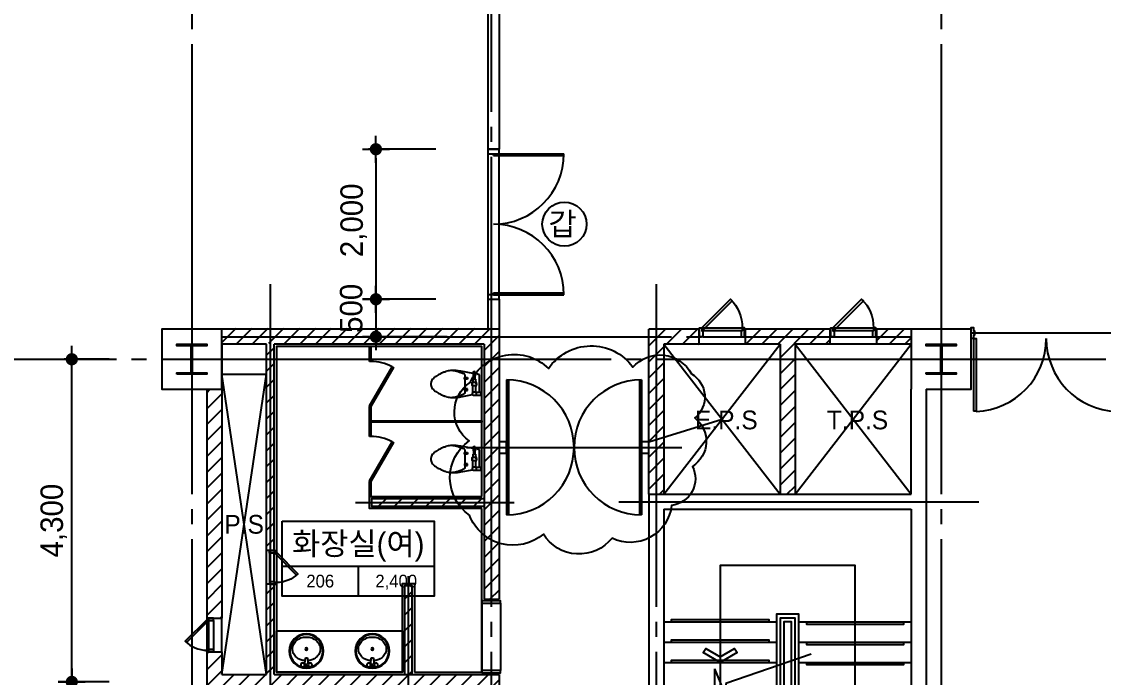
# Model space of a CAD drawing. Extents: x 14074245 to 14153635, y -1806033 to -1750552.
# Drawn here: x 14127271 to 14141702, y -1779369 to -1770629 of the extents above; entities that cross this region are included whole.
import ezdxf
from ezdxf.enums import TextEntityAlignment as Align

# ---------------------------------------------------------------- set-up
doc = ezdxf.new("R2010")
doc.units = 0
doc.header["$LTSCALE"] = 100
doc.header["$MEASUREMENT"] = 0
doc.header["$PDSIZE"] = -10
doc.linetypes.add('CEN', pattern=[66, 60, -2, 2, -2])
doc.layers.get('0').update_dxf_attribs({"linetype": 'CONTINUOUS'})
doc.layers.get('Defpoints').update_dxf_attribs({"linetype": 'CONTINUOUS'})
for name, color, linetype in [('0-내벽고정식', 7, 'CONTINUOUS'), ('4WID', 4, 'CONTINUOUS'), ('8', 8, 'CONTINUOUS'), ('CEN', 1, 'CEN'), ('COL', 2, 'CONTINUOUS'), ('col2', 3, 'CONTINUOUS'), ('DIM', 7, 'CONTINUOUS'), ('DOOR', 4, 'CONTINUOUS'), ('EQP', 1, 'CONTINUOUS'), ('FIN', 5, 'CONTINUOUS'), ('HAT', 5, 'CONTINUOUS'), ('IN', 6, 'CONTINUOUS'), ('ST', 3, 'CONTINUOUS'), ('SYM', 7, 'CONTINUOUS'), ('TEXT', 2, 'CONTINUOUS'), ('TEXT1', 7, 'CONTINUOUS'), ('TO', 6, 'CONTINUOUS'), ('WALLBR', 3, 'CONTINUOUS'), ('WID', 4, 'CONTINUOUS'), ('WINE', 8, 'CONTINUOUS'), ('지시선', 7, 'CONTINUOUS')]:
    doc.layers.add(name, color=color, linetype=linetype)
doc.styles.add('HY울를도M', font='HYWULM.TTF')
doc.styles.add('굴림', font='H2HDRM.TTF')
doc.dimstyles.new('DIM50', dxfattribs={"dimscale": 50, "dimtxt": 3, "dimasz": 1.2, "dimexe": 1, "dimexo": 1, "dimgap": 0.6, "dimtad": 1, "dimdec": 4, "dimzin": 0, "dimdsep": 46, "dimlunit": 6, "dimtxsty": '굴림', "dimblk": 'DOTT', "dimcen": 0.09, "dimadec": 0, "dimazin": 0, "dimtfac": 1, "dimtdec": 4, "dimtofl": 0, "dimtmove": 2, "dimatfit": 2, "dimldrblk": 'DOTT', "dimfxl": 1, "dimtolj": 1, "dimtzin": 0, "dimarcsym": 0})
pattern_1 = [(45, (1399293.02, -3034316.96), (-106.0660172, 106.0660172), [])]
pattern_2 = [(45, (1315193.02, -3034316.96), (-106.0660172, 106.0660172), [])]

# ---------------------------------------------------------------- blocks, each defined once
blk = doc.blocks.new('DOTT')
for p, q in [((0, 1.5), (0, -1.5)), ((-1.5, 0), (1.5, 0))]:
    blk.add_line(p, q)
at = {"color": 6, "const_width": 0.68}
blk.add_lwpolyline([(-0.34, 0, 1), (0.34, 0, 1)], format="xyb", close=True, dxfattribs=at)
blk = doc.blocks.new('*D51')
at = {"layer": 'Defpoints', "color": 0, "lineweight": -3}
for p in [(14127940, -1779429), (14128740, -1779429), (14128740, -1784529)]:
    blk.add_point(p, dxfattribs=at)
at = {"layer": 'DIM', "color": 7, "lineweight": -2}
for p, q in [((14128440, -1779429), (14127840, -1779429)), ((14127940, -1784409), (14127940, -1779549)), ((14128440, -1784529), (14127840, -1784529))]:
    blk.add_line(p, q, dxfattribs=at)
at = {"layer": 'DIM', "color": 7, "lineweight": -2, "xscale": 120, "yscale": 120, "zscale": 120}
for p, rotation in [((14127940, -1779429), 90), ((14127940, -1784529), 270)]:
    blk.add_blockref('DOTT', p, dxfattribs=dict(at, rotation=rotation))
at = {"layer": 'DIM', "color": 3, "insert": (14127701, -1781979), "char_height": 300, "attachment_point": 5, "rotation": 90, "style": '굴림'}
blk.add_mtext('\\A1;5,100', dxfattribs=at)
blk = doc.blocks.new('*D52')
at = {"layer": 'Defpoints', "color": 0, "lineweight": -3}
for p in [(14127940, -1775129), (14128740, -1775129), (14128740, -1779429)]:
    blk.add_point(p, dxfattribs=at)
at = {"layer": 'DIM', "color": 7, "lineweight": -2}
for p, q in [((14128440, -1775129), (14127840, -1775129)), ((14127940, -1779309), (14127940, -1775249)), ((14128440, -1779429), (14127840, -1779429))]:
    blk.add_line(p, q, dxfattribs=at)
at = {"layer": 'DIM', "color": 7, "lineweight": -2, "xscale": 120, "yscale": 120, "zscale": 120}
for p, rotation in [((14127940, -1775129), 90), ((14127940, -1779429), 270)]:
    blk.add_blockref('DOTT', p, dxfattribs=dict(at, rotation=rotation))
at = {"layer": 'DIM', "color": 3, "insert": (14127700, -1777279), "char_height": 300, "attachment_point": 5, "rotation": 90, "style": '굴림'}
blk.add_mtext('\\A1;4,300', dxfattribs=at)
blk = doc.blocks.new('TT1')
at = {"layer": 'TEXT1'}
for p, q in [((-1013, -600), (1013, -600)), ((0, -600), (0, -1000))]:
    blk.add_line(p, q, dxfattribs=at)
blk.add_lwpolyline([(-1013, 0), (1013, 0), (1013, -1000), (-1013, -1000)], close=True, dxfattribs=at)
blk = doc.blocks.new('D600')
at = {"layer": 'WID'}
for p, q in [((0, -255), (0, 255)), ((80, 255), (80, -255)), ((120, -270), (120, 270))]:
    blk.add_line(p, q, dxfattribs=at)
for points in [[(90, 300), (120, 300), (120, 270), (80, 270), (80, 255), (0, 255), (0, 270), (0, 270), (0, 300), (90, 300)], [(120, -270), (97, -247), (478, 135), (502, 112)], [(90, -300), (120, -300), (120, -270), (80, -270), (80, -255), (0, -255), (0, -270), (0, -270), (0, -300), (90, -300)]]:
    blk.add_lwpolyline(points, dxfattribs=at)
blk.add_lwpolyline([(120, -270), (502, 112, 0.198912), (120, 270, 0.198912)], format="xyb", dxfattribs=at)
blk = doc.blocks.new('A$C6C934309')
at = {"layer": 'ST'}
for p, q in [((271.5, 860.5), (0, 1579.2)), ((436.3, 860.5), (193.1, 760.5)), ((436.3, 860.5), (271.5, 860.5)), ((305.9, 760.5), (193.1, 760.5)), ((567.6, 0), (305.9, 760.5))]:
    blk.add_line(p, q, dxfattribs=at)
blk = doc.blocks.new('2LAVA01', base_point=(376, 233))
at = {"color": 0}
for p, q in [((346, 203), (405, 203)), ((346, 175), (349, 175)), ((354, 170), (362, 94)), ((390, 94), (397, 170)), ((402, 175), (405, 175)), ((362, 94), (390, 94))]:
    blk.add_line(p, q, dxfattribs=at)
blk.add_lwpolyline([(358, 132, 0.064435), (303, 121, 0.091719), (244, 87, 0.103599), (203, 34, 0.113912), (190, -25, 0.113912), (203, -84, 0.103599), (244, -137, 0.091719), (303, -171, 0.084785), (376, -183, 0.084785), (448, -171, 0.091719), (507, -137, 0.103599), (548, -84, 0.113912), (562, -25, 0.113912), (548, 34, 0.103599), (507, 87, 0.091719), (448, 121, 0.064435), (393, 132, 0.084785)], format="xyb", dxfattribs=at)
for centre, radius in [((376, 3), 230), ((376, 3), 220), ((326, 189), 25), ((376, 189), 8), ((426, 189), 25), ((376, -25), 15)]:
    blk.add_circle(centre, radius, dxfattribs=at)
for centre, start, end in [((349, 170), 5.3909, 90), ((402, 170), 90, 174.6091)]:
    blk.add_arc(centre, 5, start, end, dxfattribs=at)
blk = doc.blocks.new('001')
at = {"layer": 'EQP'}
for p, q in [((0, 165), (10, 160)), ((10, 160), (10, 100)), ((85, 150), (10, 150)), ((280, 170), (122, 142)), ((10, 100), (0, 95)), ((85, 110), (10, 110)), ((80, 115), (80, 15)), ((120, 115), (120, 15)), ((190, 85), (190, 65)), ((230, 85), (190, 85)), ((190, 65), (230, 65)), ((220, 115), (220, 85)), ((220, 65), (220, 0)), ((220, 0), (220, -65)), ((230, 65), (230, 85)), ((80, -15), (80, -65)), ((80, -65), (120, -65)), ((120, -65), (120, -15)), ((190, -85), (190, -65)), ((190, -65), (230, -65)), ((230, -85), (190, -85)), ((220, -85), (220, -115)), ((230, -65), (230, -85))]:
    blk.add_line(p, q, dxfattribs=at)
for points in [[(31, 110, 0.018932), (30, 75), (30, 0), (30, -75, 0.024922), (32, -121, 0.25497), (35, -125, 0.056948), (39, -127, 0.016043), (55, -130), (86, -136)], [(90, -65), (85, -150, 1.060552), (115, -150), (110, -65)], [(114, -141), (280, -170, 0.022182), (348, -179, 0.0294), (400, -180, 0.029565), (436, -177, 0.035314), (465, -170, 0.006976), (477, -166, 0.004694), (495, -160, 0.019426), (536, -144, 0.015468), (585, -120, 0.040875), (615, -101, 0.036447), (645, -75, 0.04843), (665, -50, 0.068612), (675, -30, 0.037226), (679, -14, 0.041311), (680, 0, 0.041311)]]:
    blk.add_lwpolyline(points, format="xyb", dxfattribs=at)
for centre in [(100, 130), (100, 0)]:
    blk.add_circle(centre, 25, dxfattribs=at)
for centre, radius, start, end in [((397, -129), 303, 112.8053, 116.5651), ((412, -593), 775, 94.7636, 99.8466), ((371, -66), 234, 105.9454, 112.8053), ((471, -417), 599, 101.6565, 105.9454), ((385, -261), 441, 88.0277, 94.7636), ((418, -160), 337, 94.3987, 101.6565), ((390, -123), 304, 81.2538, 88.0277), ((403, -34), 213, 73.1639, 81.2538), ((333, -266), 456, 71.5651, 73.1639), ((159, -789), 1007, 70.4892, 71.5651), ((307, -370), 562, 66.0375, 70.4892), ((100, 0), 35, 124.8499, 235.1501), ((100, 0), 35, 304.8499, 55.1501), ((224, 115), 3.54, 126.8699, 180), ((326, -22), 174, 119.5675, 126.8699), ((474, -283), 475, 116.5651, 119.5675), ((175, -667), 887, 62.4927, 66.0375), ((485, -73), 217, 53.1301, 62.4927), ((451, -117), 273, 44.7808, 53.1301), ((528, -41), 165, 33.6901, 44.7808), ((596, 4), 82.6, 17.9901, 33.6901), ((572, -3), 108, 9.4623, 17.9901), ((592, 0), 87.7, 0, 9.4623), ((232, -115), 12.3, 180, 225), ((262, -85), 54.8, 225, 245.9278), ((359, 131), 291, 245.9278, 249.444), ((454, 386), 564, 249.444, 251.9714), ((609, 862), 1064, 251.9714, 254.0546), ((544, 635), 828, 254.0546, 256.4166), ((407, 67), 244, 256.4166, 265.6013)]:
    blk.add_arc(centre, radius, start, end, dxfattribs=at)
blk = doc.blocks.new('*D185')
at = {"layer": 'Defpoints', "color": 0, "lineweight": -3}
for p in [(14132949, -1774329), (14131997, -1774829), (14133249, -1774829)]:
    blk.add_point(p, dxfattribs=at)
at = {"layer": 'DIM', "color": 7, "lineweight": -2}
for p, q in [((14132649, -1774329), (14131897, -1774329)), ((14131997, -1774449), (14131997, -1774709)), ((14132949, -1774829), (14131897, -1774829))]:
    blk.add_line(p, q, dxfattribs=at)
at = {"layer": 'DIM', "color": 7, "lineweight": -2, "xscale": 120, "yscale": 120, "zscale": 120}
for p, rotation in [((14131997, -1774329), 90), ((14131997, -1774829), 270)]:
    blk.add_blockref('DOTT', p, dxfattribs=dict(at, rotation=rotation))
at = {"layer": 'DIM', "color": 3, "insert": (14131668, -1774450), "char_height": 300, "attachment_point": 5, "rotation": 90, "style": '굴림'}
blk.add_mtext('\\A1;500', dxfattribs=at)
blk = doc.blocks.new('D2000-W150')
at = {"layer": 'WID'}
for points in [[(2000, -150), (2000, 0), (1970, 0), (1970, -45), (1955, -45), (1955, -105), (1970, -105), (1970, -150), (2000, -150), (2000, -150)], [(0, -150), (0, 0), (30, 0), (30, -45), (45, -45), (45, -105), (30, -105), (30, -150), (0, -150), (0, -150)], [(30, -150), (65, -150), (65, -1119), (30, -1119)], [(30, -150), (30, -1119)], [(1970, -150), (1935, -150), (1935, -1119), (1970, -1119)], [(1970, -150), (1970, -1119)]]:
    blk.add_lwpolyline(points, dxfattribs=at)
for centre, start, end in [((30, -150), 272.0678, 0), ((1970, -150), 180, 267.9322)]:
    blk.add_arc(centre, 970, start, end, dxfattribs=at)
blk = doc.blocks.new('*D195')
at = {"layer": 'Defpoints', "color": 0, "lineweight": -3}
for p in [(14133096, -1772329), (14131997, -1774329), (14133096, -1774329)]:
    blk.add_point(p, dxfattribs=at)
at = {"layer": 'DIM', "color": 7, "lineweight": -2}
for p, q in [((14132796, -1772329), (14131897, -1772329)), ((14131997, -1772449), (14131997, -1774209)), ((14132796, -1774329), (14131897, -1774329))]:
    blk.add_line(p, q, dxfattribs=at)
at = {"layer": 'DIM', "color": 7, "lineweight": -2, "xscale": 120, "yscale": 120, "zscale": 120}
for p, rotation in [((14131997, -1772329), 90), ((14131997, -1774329), 270)]:
    blk.add_blockref('DOTT', p, dxfattribs=dict(at, rotation=rotation))
at = {"layer": 'DIM', "color": 3, "insert": (14131701, -1773277), "char_height": 300, "attachment_point": 5, "rotation": 90, "style": '굴림'}
blk.add_mtext('\\A1;2,000', dxfattribs=at)

msp = doc.modelspace()

# ---------------------------------------------------------------- hatches: boundary and pattern name
at = {"layer": 'HAT', "lineweight": -3, "ltscale": 200}
h = msp.add_hatch(dxfattribs=at)
h.set_pattern_fill('_USER,N', color=256, scale=150, angle=45, style=0, pattern_type=0)
h.set_pattern_definition([(45, (1399293.02, -3034301.58), (-106.0660172, 106.0660172), [])])
h.paths.add_polyline_path([(14133439.53432, -1778328.57588), (14133639.53432, -1778328.57588), (14133639.53432, -1774713.19289), (14129939.53432, -1774713.19289), (14129939.53432, -1774913.19289), (14133439.53432, -1774913.19289)])
h = msp.add_hatch(dxfattribs=at)
h.set_pattern_fill('_USER,N', color=256, scale=150, angle=45, style=0, pattern_type=0)
h.set_pattern_definition(pattern_1)
h.paths.add_polyline_path([(14135639.53432, -1776928.57588), (14135639.53432, -1774728.57588), (14136304.53432, -1774728.57588), (14136304.53432, -1774928.57588), (14135839.53432, -1774928.57588), (14135839.53432, -1776928.57588)])
h = msp.add_hatch(dxfattribs=at)
h.set_pattern_fill('_USER,N', color=256, scale=150, angle=45, style=0, pattern_type=0)
h.set_pattern_definition(pattern_1)
h.paths.add_polyline_path([(14136924.53432, -1774728.57588), (14138054.53432, -1774728.57588), (14138054.53432, -1774928.57588), (14137589.53432, -1774928.57588), (14137589.53432, -1776928.57588), (14137389.53432, -1776928.57588), (14137389.53432, -1774928.57588), (14136924.53432, -1774928.57588)])
h = msp.add_hatch(dxfattribs=at)
h.set_pattern_fill('_USER,N', color=256, scale=150, angle=45, style=0, pattern_type=0)
h.set_pattern_definition(pattern_1)
h.paths.add_polyline_path([(14138674.53432, -1774728.57588), (14139139.53432, -1774728.57588), (14139139.53432, -1774928.57588), (14138674.53432, -1774928.57588)])
h = msp.add_hatch(dxfattribs=at)
h.set_pattern_fill('_USER,N', color=256, scale=150, angle=45, style=0, pattern_type=0)
h.set_pattern_definition(pattern_2)
h.paths.add_polyline_path([(14130539.53432, -1774928.57588), (14130639.53432, -1774928.57588), (14130639.53432, -1777678.57588), (14130539.53432, -1777678.57588)])
h = msp.add_hatch(dxfattribs=at)
h.set_pattern_fill('_USER,N', color=256, scale=150, angle=45, style=0, pattern_type=0)
h.set_pattern_definition([(45, (1220300.43, -887734.93), (-106.0660172, 106.0660172), [])])
h.paths.add_polyline_path([(14129739.53432, -1775528.57588), (14129939.53432, -1775528.57588), (14129939.53432, -1778578.57588), (14129739.53432, -1778578.57588)])
h = msp.add_hatch(dxfattribs=at)
h.set_pattern_fill('_USER,N', color=256, scale=150, angle=45, style=0, pattern_type=0)
h.set_pattern_definition([(45, (1315193.02, -3034216.96), (-106.0660172, 106.0660172), [])])
h.paths.add_polyline_path([(14131939.53432, -1776988.57588), (14131939.53432, -1777088.57588), (14133439.53432, -1777088.57588), (14133439.53432, -1776988.57588)])
h = msp.add_hatch(dxfattribs=at)
h.set_pattern_fill('_USER,N', color=256, scale=150, angle=45, style=0, pattern_type=0)
h.set_pattern_definition(pattern_2)
h.paths.add_polyline_path([(14132119.53432, -1783378.57588), (14133639.53432, -1783378.57588), (14133639.53432, -1779328.57588), (14132479.53432, -1779328.57588), (14132479.53432, -1778148.57588), (14132379.53432, -1778148.57588), (14132379.53432, -1779328.57588), (14130639.53432, -1779328.57588), (14130639.53432, -1778128.57588), (14130539.53432, -1778128.57588), (14130539.53432, -1779328.57588), (14129939.53432, -1779328.57588), (14129939.53432, -1779528.57588), (14133439.53432, -1779528.57588), (14133439.53432, -1781588.57588), (14131939.53432, -1781588.57588), (14131939.53432, -1781688.57588), (14133439.53432, -1781688.57588), (14133439.53432, -1783278.57588), (14132119.53432, -1783278.57588)])
h = msp.add_hatch(dxfattribs=at)
h.set_pattern_fill('_USER,N', color=256, scale=150, angle=45, style=0, pattern_type=0)
h.set_pattern_definition(pattern_2)
h.paths.add_polyline_path([(14129739.53432, -1779028.57588), (14129939.53432, -1779028.57588), (14129939.53432, -1782978.57588), (14131059.53432, -1782978.57588), (14131059.53432, -1783788.57588), (14130959.53432, -1783788.57588), (14130959.53432, -1783078.57588), (14129939.53432, -1783078.57588), (14129939.53432, -1784428.57588), (14133639.53432, -1784428.57588), (14133639.53432, -1784628.57588), (14129939.53432, -1784628.57588), (14129760.02394, -1784627.95868)])

# ---------------------------------------------------------------- linework, layer by layer
at = {"layer": '0-내벽고정식'}
for p, q in [((14133489.53432, -1759853.57588), (14133489.53432, -1772328.51036)), ((14133639.53432, -1759853.57588), (14133639.53432, -1772328.51036)), ((14133489.53432, -1772328.51036), (14133639.53432, -1772328.51036)), ((14133489.53432, -1774328.51036), (14133489.53432, -1774728.57588)), ((14133489.53432, -1774328.51036), (14133639.53432, -1774328.51036)), ((14133639.53432, -1774328.51036), (14133639.53432, -1774728.57588))]:
    msp.add_line(p, q, dxfattribs=at)
at = {"layer": '4WID', "lineweight": -3, "ltscale": 200}
msp.add_line((14135639.53432, -1776228.57588), (14136614.53432, -1775928.57588), dxfattribs=at)
at = {"layer": '8'}
for p, q in [((14136924.53432, -1774928.57588), (14136304.53432, -1774928.57588)), ((14138674.53432, -1774928.57588), (14138054.53432, -1774928.57588))]:
    msp.add_line(p, q, dxfattribs=at)
at = {"layer": '8', "ltscale": 3}
for p, q in [((14133409.53432, -1778378.57588), (14133409.53432, -1779278.57588)), ((14133659.53432, -1778378.57588), (14133659.53432, -1779278.57588))]:
    msp.add_line(p, q, dxfattribs=at)
at = {"layer": 'CEN', "linetype": 'CEN'}
for p, q in [((14129539.53432, -1757728.57588), (14129539.53432, -1797628.57588)), ((14133539.53432, -1785028.57588), (14133539.53432, -1757728.57588)), ((14139539.53432, -1757728.57588), (14139539.53432, -1797628.57588)), ((14130589.53432, -1779928.57588), (14130589.53432, -1774128.57588)), ((14135739.53432, -1785028.57588), (14135739.53432, -1774128.57588)), ((14129939.53432, -1774828.57588), (14139139.53432, -1774828.57588)), ((14139939.53432, -1774778.57588), (14149139.53432, -1774778.57588)), ((14135839.53432, -1776928.57588), (14137389.53432, -1774928.57588)), ((14135839.53432, -1774928.57588), (14137389.53432, -1776928.57588)), ((14137589.53432, -1774928.57588), (14139139.53432, -1776928.57588)), ((14137589.53432, -1776928.57588), (14139139.53432, -1774928.57588)), ((14076336.53432, -1775128.57588), (14151139.53432, -1775128.57588)), ((14130539.53432, -1779328.57588), (14129939.53432, -1775328.57588)), ((14129939.53432, -1779328.57588), (14130539.53432, -1775328.57588)), ((14129939.53432, -1775328.57588), (14130539.53432, -1775328.57588)), ((14133206.13568, -1776303.57682), (14136079.04916, -1776303.57682)), ((14131725.40317, -1777038.57588), (14133839.53432, -1777038.57588)), ((14135239.6909, -1777028.57588), (14140039.53432, -1777028.57588)), ((14132429.53432, -1779728.57588), (14132429.53432, -1778018.57588))]:
    msp.add_line(p, q, dxfattribs=at)
at = {"layer": 'COL'}
for p, q in [((14139139.53432, -1776928.57588), (14139139.53432, -1775528.57588)), ((14139339.53432, -1775528.57588), (14139339.53432, -1784628.57588)), ((14135639.53432, -1776928.57588), (14139139.53432, -1776928.57588)), ((14135639.53432, -1776928.57588), (14135639.53432, -1784628.57588)), ((14135839.53432, -1777128.57588), (14139139.53432, -1777128.57588)), ((14135839.53432, -1777128.57588), (14135839.53432, -1784628.57588)), ((14139139.53432, -1777128.57588), (14139139.53432, -1784428.57588))]:
    msp.add_line(p, q, dxfattribs=at)
msp.add_lwpolyline([(14129939.53432, -1775528.57588), (14129939.53432, -1774728.57588), (14129139.53432, -1774728.57588), (14129139.53432, -1775528.57588)], close=True, dxfattribs=at)
msp.add_lwpolyline([(14139339.53432, -1775528.57588), (14139939.53432, -1775528.57588), (14139939.53432, -1774728.57588), (14139139.53432, -1774728.57588), (14139139.53432, -1775528.57588)], dxfattribs=at)
at = {"layer": 'col2'}
for points in [[(14129339.53432, -1775328.57588), (14129339.53432, -1775307.57588), (14129533.03432, -1775307.57588), (14129533.03432, -1774949.57588), (14129339.53432, -1774949.57588), (14129339.53432, -1774928.57588), (14129739.53432, -1774928.57588), (14129739.53432, -1774949.57588), (14129546.03432, -1774949.57588), (14129546.03432, -1775307.57588), (14129739.53432, -1775307.57588), (14129739.53432, -1775328.57588)], [(14139339.53432, -1775328.57588), (14139339.53432, -1775307.57588), (14139533.03432, -1775307.57588), (14139533.03432, -1774949.57588), (14139339.53432, -1774949.57588), (14139339.53432, -1774928.57588), (14139739.53432, -1774928.57588), (14139739.53432, -1774949.57588), (14139546.03432, -1774949.57588), (14139546.03432, -1775307.57588), (14139739.53432, -1775307.57588), (14139739.53432, -1775328.57588)]]:
    msp.add_lwpolyline(points, close=True, dxfattribs=at)
at = {"layer": 'Defpoints', "color": 76}
msp.add_lwpolyline([(14133246.33297, -1777207.13516, -0.52056705), (14133239.54354, -1776216.82381, -0.52056705), (14133253.12241, -1775436.78319, -0.52056705), (14134298.4214, -1775253.64508, -0.52056705), (14135425.16825, -1775233.29616, -0.52056705), (14136205.75032, -1775321.47336, -0.52056705), (14136253.26114, -1775911.58995, -0.52056705), (14136219.32411, -1776555.9718, -0.52056705), (14135941.02832, -1777078.26011, -0.52056705), (14135146.87752, -1777512.36902, -0.52056705), (14134230.54228, -1777458.10375, -0.52056705)], format="xyb", close=True, dxfattribs=at)
at = {"layer": 'DOOR'}
for points in [[(14133639.53432, -1776228.57682), (14133639.53432, -1776378.57682), (14133739.53432, -1776378.57682), (14133739.53432, -1776228.57682)], [(14135539.53432, -1776228.57588), (14135539.53432, -1776378.57588), (14135639.53432, -1776378.57588), (14135639.53432, -1776228.57588)]]:
    msp.add_lwpolyline(points, close=True, dxfattribs=at)
at = {"layer": 'FIN'}
for points in [[(14133409.53432, -1776958.57588), (14133409.53432, -1774958.57588), (14130669.53432, -1774958.57588), (14130669.53432, -1779298.57588), (14132349.53432, -1779298.57588), (14132349.53432, -1778118.57588), (14132509.53432, -1778118.57588), (14132509.53432, -1779298.57588)], [(14133409.53432, -1777118.57588), (14131909.53432, -1777118.57588), (14131909.53432, -1776958.57588), (14133409.53432, -1776958.57588)], [(14132509.53432, -1779298.57588), (14133409.53432, -1779298.57588), (14133409.53432, -1777118.57588)]]:
    msp.add_lwpolyline(points, dxfattribs=at)
at = {"layer": 'HAT', "lineweight": -3, "ltscale": 200}
for p, q in [((14130539.53432, -1778128.57588), (14130539.53432, -1777678.57588)), ((14129939.53432, -1779028.57588), (14129939.53432, -1778578.57588))]:
    msp.add_line(p, q, dxfattribs=at)
at = {"layer": 'ST', "color": 4}
for p, q in [((14135839.53432, -1778628.57588), (14137339.53432, -1778628.57588)), ((14137639.53432, -1778628.57588), (14139139.53432, -1778628.57588)), ((14135839.53432, -1778898.57588), (14137339.53432, -1778898.57588)), ((14137639.53432, -1778898.57588), (14139139.53432, -1778898.57588)), ((14135839.53432, -1779168.57588), (14137339.53432, -1779168.57588)), ((14137639.53432, -1779168.57588), (14139139.53432, -1779168.57588))]:
    msp.add_line(p, q, dxfattribs=at)
at = {"layer": 'ST', "color": 8}
for points in [[(14135939.53432, -1778628.57588), (14135939.53432, -1778598.57588), (14137239.53432, -1778598.57588), (14137239.53432, -1778628.57588)], [(14137739.53432, -1778628.57588), (14137739.53432, -1778658.57588), (14139039.53432, -1778658.57588), (14139039.53432, -1778628.57588)], [(14135939.53432, -1778898.57588), (14135939.53432, -1778868.57588), (14137239.53432, -1778868.57588), (14137239.53432, -1778898.57588)], [(14137739.53432, -1778898.57588), (14137739.53432, -1778928.57588), (14139039.53432, -1778928.57588), (14139039.53432, -1778898.57588)], [(14135939.53432, -1779168.57588), (14135939.53432, -1779138.57588), (14137239.53432, -1779138.57588), (14137239.53432, -1779168.57588)], [(14137739.53432, -1779168.57588), (14137739.53432, -1779198.57588), (14139039.53432, -1779198.57588), (14139039.53432, -1779168.57588)]]:
    msp.add_lwpolyline(points, dxfattribs=at)
at = {"layer": 'ST', "color": 4}
for points in [[(14137639.53432, -1782238.57588), (14137639.53432, -1778528.57588), (14137339.53432, -1778528.57588), (14137339.53432, -1782238.57588), (14137639.53432, -1782238.57588)], [(14137589.53432, -1782188.57588), (14137589.53432, -1778578.57588), (14137389.53432, -1778578.57588), (14137389.53432, -1782188.57588), (14137589.53432, -1782188.57588)], [(14137439.53432, -1782138.57588), (14137539.53432, -1782138.57588), (14137539.53432, -1778628.57588), (14137439.53432, -1778628.57588), (14137439.53432, -1782138.57588)]]:
    msp.add_lwpolyline(points, dxfattribs=at)
at = {"layer": 'SYM', "color": 4}
msp.add_lwpolyline([(14138389.53432, -1782138.57588), (14138389.53432, -1777878.57588), (14136589.53432, -1777878.57588), (14136589.53432, -1781868.57588)], dxfattribs=at)
msp.add_lwpolyline([(14136589.53432, -1779168.57588), (14136364.80072, -1779038.82588), (14136397.05072, -1778982.96724), (14136589.95788, -1779094.34224), (14136782.86504, -1778982.96724), (14136815.11504, -1779038.82588)], close=True, dxfattribs=at)
at = {"layer": 'TO'}
for points in [[(14131909.53432, -1775158.57588), (14131909.53432, -1774958.57588), (14131929.53432, -1774958.57588), (14131929.53432, -1775158.57588)], [(14131909.53432, -1776158.57588), (14131909.53432, -1775758.57588), (14131929.53432, -1775758.57588), (14131929.53432, -1776158.57588)], [(14131929.53432, -1775968.57588), (14131929.53432, -1775948.57588), (14133409.53432, -1775948.57588), (14133409.53432, -1775968.57588)], [(14131909.53432, -1776958.57588), (14131909.53432, -1776758.57588), (14131929.53432, -1776758.57588), (14131929.53432, -1776958.57588)], [(14130669.53432, -1779298.57588), (14130669.53432, -1778748.57588), (14132349.53432, -1778748.57588), (14132349.53432, -1779298.57588)]]:
    msp.add_lwpolyline(points, close=True, dxfattribs=at)
for points in [[(14131929.53432, -1775758.57588), (14131912.21381, -1775748.57588), (14132212.21381, -1775228.96064), (14132229.53432, -1775238.96064), (14131929.53432, -1775758.57588)], [(14131929.53432, -1776758.57588), (14131912.21381, -1776748.57588), (14132212.21381, -1776228.96064), (14132229.53432, -1776238.96064), (14131929.53432, -1776758.57588)]]:
    msp.add_lwpolyline(points, dxfattribs=at)
for centre in [(14131928.84139, -1775764.20035), (14131928.84139, -1776764.20035)]:
    msp.add_arc(centre, 605.62487, 62.101874522, 89.934444577, dxfattribs=at)
at = {"layer": 'WALLBR'}
for p, q in [((14133639.53432, -1774728.57588), (14129939.53432, -1774728.57588)), ((14133639.53432, -1774728.57588), (14133639.53432, -1778328.57588)), ((14136304.53432, -1774728.57588), (14135639.53432, -1774728.57588)), ((14135639.53432, -1776928.57588), (14135639.53432, -1774728.57588)), ((14136304.53432, -1774728.57588), (14136304.53432, -1774928.57588)), ((14138054.53432, -1774728.57588), (14136924.53432, -1774728.57588)), ((14136924.53432, -1774728.57588), (14136924.53432, -1774928.57588)), ((14138054.53432, -1774728.57588), (14138054.53432, -1774928.57588)), ((14139139.53432, -1774728.57588), (14138674.53432, -1774728.57588)), ((14138674.53432, -1774728.57588), (14138674.53432, -1774928.57588)), ((14130539.53432, -1774928.57588), (14129939.53432, -1774928.57588)), ((14129939.53432, -1774928.57588), (14129939.53432, -1778578.57588)), ((14130539.53432, -1777678.57588), (14130539.53432, -1774928.57588)), ((14133439.53432, -1774928.57588), (14130639.53432, -1774928.57588)), ((14130639.53432, -1777678.57588), (14130639.53432, -1774928.57588)), ((14133439.53432, -1774928.57588), (14133439.53432, -1778328.57588)), ((14136304.53432, -1774928.57588), (14135839.53432, -1774928.57588)), ((14135839.53432, -1774928.57588), (14135839.53432, -1776928.57588)), ((14137389.53432, -1774928.57588), (14136924.53432, -1774928.57588)), ((14137389.53432, -1774928.57588), (14137389.53432, -1776928.57588)), ((14138054.53432, -1774928.57588), (14137589.53432, -1774928.57588)), ((14137589.53432, -1774928.57588), (14137589.53432, -1776928.57588)), ((14139139.53432, -1774928.57588), (14138674.53432, -1774928.57588)), ((14129739.53432, -1775528.57588), (14129739.53432, -1786175.44544)), ((14130639.53432, -1777678.57588), (14130539.53432, -1777678.57588)), ((14130539.53432, -1779328.57588), (14130539.53432, -1778128.57588)), ((14130639.53432, -1778128.57588), (14130539.53432, -1778128.57588)), ((14130639.53432, -1779328.57588), (14130639.53432, -1778128.57588)), ((14133439.53432, -1778328.57588), (14133639.53432, -1778328.57588)), ((14129739.53432, -1778578.57588), (14129939.53432, -1778578.57588)), ((14129739.53432, -1779028.57588), (14129939.53432, -1779028.57588)), ((14129939.53432, -1779028.57588), (14129939.53432, -1779328.57588)), ((14129939.53432, -1779328.57588), (14130539.53432, -1779328.57588)), ((14130639.53432, -1779328.57588), (14133639.53432, -1779328.57588)), ((14133639.53432, -1779328.57588), (14133639.53432, -1783378.57588))]:
    msp.add_line(p, q, dxfattribs=at)
for points in [[(14133439.53432, -1776988.57588), (14131939.53432, -1776988.57588), (14131939.53432, -1777088.57588), (14133439.53432, -1777088.57588)], [(14132479.53432, -1779328.57588), (14132479.53432, -1778148.57588), (14132379.53432, -1778148.57588), (14132379.53432, -1779328.57588)]]:
    msp.add_lwpolyline(points, dxfattribs=at)
at = {"layer": 'WID'}
for p, q in [((14133564.53432, -1772413.51036), (14133564.53432, -1772388.51036)), ((14133564.53432, -1772413.51036), (14133564.53432, -1772388.51036)), ((14133564.53432, -1772388.51036), (14134504.53432, -1772388.51036)), ((14133564.53432, -1772413.51036), (14134504.18703, -1772413.51036)), ((14133564.53432, -1774268.51036), (14133564.53432, -1774243.51036)), ((14133564.53432, -1774268.51036), (14133564.53432, -1774243.51036)), ((14133564.53432, -1774243.51036), (14134472.53159, -1774243.51036)), ((14133564.53432, -1774243.51036), (14134504.18703, -1774243.51036)), ((14133564.53432, -1774268.51036), (14134472.87888, -1774268.51036)), ((14133564.53432, -1774268.51036), (14134504.53432, -1774268.51036)), ((14133739.53432, -1775403.57682), (14133739.53432, -1777203.57682)), ((14133764.53432, -1775403.92411), (14133764.53432, -1777203.22953)), ((14135514.53432, -1775403.92341), (14135514.53432, -1777203.22883)), ((14135539.53432, -1775403.57612), (14135539.53432, -1777203.57612))]:
    msp.add_line(p, q, dxfattribs=at)
for points in [[(14133489.53432, -1772388.51036), (14133639.53432, -1772388.51036), (14133639.53432, -1772328.51036), (14133489.53432, -1772328.51036)], [(14133489.53432, -1774328.51036), (14133639.53432, -1774328.51036), (14133639.53432, -1774268.51036), (14133489.53432, -1774268.51036)], [(14133409.53432, -1778378.57588), (14133659.53432, -1778378.57588), (14133659.53432, -1778348.57588), (14133409.53432, -1778348.57588)], [(14133409.53432, -1779308.57588), (14133659.53432, -1779308.57588), (14133659.53432, -1779278.57588), (14133409.53432, -1779278.57588)]]:
    msp.add_lwpolyline(points, close=True, dxfattribs=at)
for centre, radius, start, end in [((14133564.53432, -1772388.51036), 940, 270, 0), ((14133564.53432, -1774268.51036), 940, 0, 90), ((14133739.53432, -1776303.57682), 900, 270, 90), ((14135539.53432, -1776303.57612), 900, 90, 270)]:
    msp.add_arc(centre, radius, start, end, dxfattribs=at)
at = {"layer": 'WINE', "lineweight": -3, "ltscale": 200}
for p, q in [((14133489.53432, -1772388.51036), (14133489.53432, -1774268.51036)), ((14133639.53432, -1774268.51036), (14133639.53432, -1772413.51036))]:
    msp.add_line(p, q, dxfattribs=at)
at = {"layer": '지시선'}
msp.add_circle((14134511.32613, -1773328.10173), 294.48376, dxfattribs=at)

# ---------------------------------------------------------------- block references
at = {"color": 6, "xscale": -1, "rotation": 180}
for p in [(14131069.53432, -1779247.66199), (14131949.53432, -1779247.97515)]:
    msp.add_blockref('2LAVA01', p, dxfattribs=at)
at = {"layer": 'EQP', "rotation": 180}
for p in [(14133409.35527, -1775458.57588), (14133409.35527, -1776458.57588)]:
    msp.add_blockref('001', p, dxfattribs=at)
at = {"layer": 'IN', "linetype": 'ByBlock', "extrusion": (0, 0, -1), "xscale": -1.5, "yscale": 1.5, "zscale": -1.5, "rotation": 270}
msp.add_blockref('A$C6C934309', (-14137805.22386, -1779910.60491), dxfattribs=at)
at = {"layer": 'TEXT1'}
msp.add_blockref('TT1', (14131760.95654, -1777285.43395), dxfattribs=at)
at = {"layer": 'WID', "xscale": -1, "rotation": 270}
for p in [(14136614.53432, -1774828.57588), (14138364.53432, -1774828.57588)]:
    msp.add_blockref('D600', p, dxfattribs=at)
at = {"layer": 'WID'}
msp.add_blockref('D2000-W150', (14139939.53432, -1774703.57588), dxfattribs=at)
at = {"layer": 'WID', "yscale": 0.75, "zscale": 0.75, "rotation": 180}
for p, xscale in [((14130579.53432, -1777903.57588), -0.75), ((14129829.53432, -1778803.57588), 0.75)]:
    msp.add_blockref('D600', p, dxfattribs=dict(at, xscale=xscale))

# ---------------------------------------------------------------- texts
at = {"layer": 'TEXT', "style": 'HY울를도M'}
for s, p in [('E.P.S', (14136671.86731, -1775937.41273)), ('T.P.S', (14138421.86731, -1775937.41273)), ('P.S', (14130239.53432, -1777328.57588))]:
    msp.add_text(s, height=250, dxfattribs=at).set_placement(p, align=Align.MIDDLE)
at = {"layer": 'TEXT1', "style": 'HY울를도M'}
msp.add_text('갑', height=300, dxfattribs=at).set_placement((14134298.12023, -1773475.02797))
msp.add_text('화장실(여)', height=300, dxfattribs=at).set_placement((14131760.95654, -1777736.22402), align=Align.CENTER)
at = {"layer": 'TEXT1', "color": 2, "style": 'HY울를도M'}
msp.add_text('206', height=170, dxfattribs=at).set_placement((14131254.20859, -1778085.35395), align=Align.MIDDLE_CENTER)
at = {"layer": 'TEXT1', "style": 'HY울를도M'}
msp.add_text('2,400', height=170, dxfattribs=at).set_placement((14132267.7045, -1778085.35395), align=Align.MIDDLE_CENTER)

# ---------------------------------------------------------------- dimensions: what is measured, and where the dimension line sits
at = {"layer": 'DIM'}
for base, p1, p2, picture, middle in [((14131996.67379, -1774328.51036), (14133096.32922, -1772328.51036), (14133096.32922, -1774328.51036), '*D195', (14131700.64343, -1773277.14582)), ((14131996.67379, -1774828.57588), (14132949.13393, -1774328.51036), (14133249.13393, -1774828.57588), '*D185', (14131668.46246, -1774449.62041))]:
    dim = msp.add_linear_dim(base=base, p1=p1, p2=p2, angle=90, dimstyle='DIM50', override={"dimscale": 100, "dimexo": 3}, dxfattribs=at)
    dim.commit()
    dim.dimension.update_dxf_attribs({"geometry": picture, "text_midpoint": middle, "dimtype": 128})
for base, p1, p2, picture, middle in [((14127939.53432, -1775128.57588), (14128739.53432, -1779428.57588), (14128739.53432, -1775128.57588), '*D52', (14127700.49609, -1777278.57588)), ((14127939.53432, -1779428.57588), (14128739.53432, -1784528.57588), (14128739.53432, -1779428.57588), '*D51', (14127700.86601, -1781978.57588))]:
    dim = msp.add_linear_dim(base=base, p1=p1, p2=p2, angle=90, dimstyle='DIM50', override={"dimscale": 100, "dimexo": 3}, dxfattribs=at)
    dim.commit()
    dim.dimension.update_dxf_attribs({"geometry": picture, "text_midpoint": middle})

doc.saveas('drawing.dxf')
